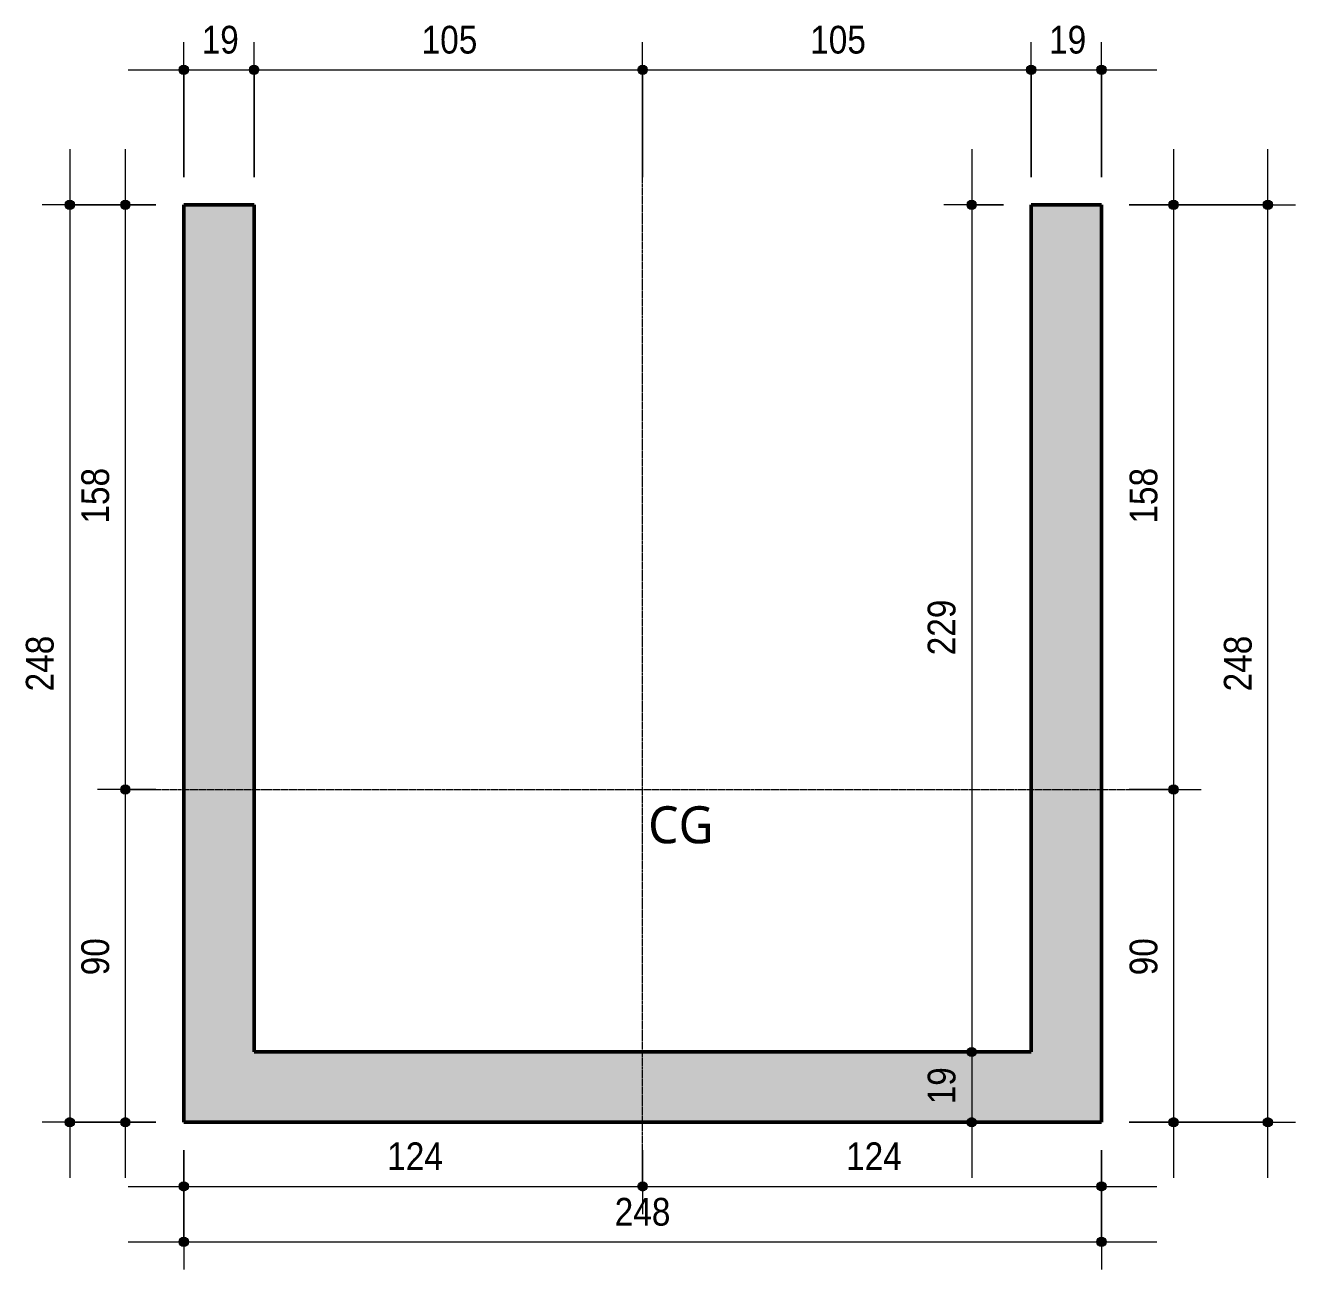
# Model space of a CAD drawing. Header units: centimetres. Extents: x -2136 to 34701, y -1430 to 84208.
# Drawn here: x 26328.1 to 26671.3, y -164.1 to 172.2 of the extents above; entities that cross this region are included whole.
import ezdxf

# ---------------------------------------------------------------- set-up
doc = ezdxf.new("R2010")
doc.units = ezdxf.units.CM
doc.linetypes.add('Hidden 1_5', pattern=[0.22, 0.15, -0.07])
for name, color, linetype, lineweight in [('A-ANNO-DIMS', 7, 'Continuous', 9), ('A-ANNO-DIMS-50', 7, 'Continuous', 9), ('A-DETL', 7, 'Continuous', 18), ('G-ANNO-TEXT', 7, 'Continuous', 9), ('S-COLS', 7, 'Continuous', 18)]:
    doc.layers.add(name, color=color, linetype=linetype, lineweight=lineweight)
doc.styles.add('Fira Sans_2', font='FiraSans-Regular.ttf', dxfattribs={"width": 0.9, "height": 7.5})
doc.styles.add('Gadugi_1', font='gadugi.ttf', dxfattribs={"height": 10})
doc.dimstyles.new('PED_R80_1_5mm_ACIMA_As_ESQ__R00_4', dxfattribs={"dimscale": 30.48, "dimtxt": 10.229846, "dimasz": 0.328084, "dimexe": 0.246063, "dimexo": 0.246063, "dimgap": 0.049213, "dimtad": 1, "dimdec": 1, "dimrnd": 0.5, "dimdsep": 46, "dimtxsty": 'Fira Sans_2', "dimblk1": 'DOTSMALL', "dimblk2": 'DOTSMALL', "dimsah": 1, "dimcen": 0.09, "dimdle": 0.492126, "dimazin": 0, "dimtfac": 1, "dimtdec": 4, "dimtix": 1, "dimtmove": 0, "dimatfit": 3, "dimfxl": 1, "dimtvp": 1, "dimtolj": 1, "dimtzin": 0, "dimarcsym": 2})

# ---------------------------------------------------------------- blocks, each defined once
blk = doc.blocks.new('DIMBLOCK745-DT003 K - DETALHE P6')
at = {"layer": 'A-ANNO-DIMS-50', "true_color": 0x000032}
h = blk.add_hatch(color=178, dxfattribs=at)
edge = h.paths.add_edge_path(flags=0)
edge.add_arc((26370.87, 160.24), 1.25, 0, 360)
h = blk.add_hatch(color=178, dxfattribs=at)
edge = h.paths.add_edge_path(flags=0)
edge.add_arc((26389.87, 160.24), 1.25, 0, 360)
at = {"layer": 'A-ANNO-DIMS-50', "color": 178, "true_color": 0x000032}
for p, q in [((26370.87, 131.25), (26370.87, 167.74)), ((26389.87, 131.25), (26389.87, 167.74)), ((26355.87, 160.24), (26389.87, 160.24)), ((26370.87, 160.24), (26370.87, 131.25)), ((26389.87, 160.24), (26389.87, 131.25))]:
    blk.add_line(p, q, dxfattribs=at)
for centre in [(26370.87, 160.24), (26389.87, 160.24)]:
    blk.add_circle(centre, 1.25, dxfattribs=at)
at = {"layer": 'A-ANNO-DIMS-50', "color": 0, "insert": (26375.71, 172.13), "char_height": 7.5, "width": 11.1741, "attachment_point": 1, "line_spacing_factor": 1.049215, "style": 'Fira Sans_2'}
blk.add_mtext('19', dxfattribs=at)
blk = doc.blocks.new('_DotSmall')
at = {"color": 0, "linetype": 'ByBlock', "const_width": 0.5}
blk.add_lwpolyline([(-0.0625, 0, 1), (0.0625, 0, 1)], format="xyb", close=True, dxfattribs=at)
blk = doc.blocks.new('DIMBLOCK746-DT003 K - DETALHE P6')
at = {"layer": 'A-ANNO-DIMS-50', "true_color": 0x000032}
h = blk.add_hatch(color=178, dxfattribs=at)
edge = h.paths.add_edge_path(flags=0)
edge.add_arc((26389.87, 160.24), 1.25, 0, 360)
h = blk.add_hatch(color=178, dxfattribs=at)
edge = h.paths.add_edge_path(flags=0)
edge.add_arc((26494.87, 160.24), 1.25, 0, 360)
at = {"layer": 'A-ANNO-DIMS-50', "color": 178, "true_color": 0x000032}
for p, q in [((26389.87, 131.25), (26389.87, 167.74)), ((26494.87, 131.25), (26494.87, 167.74)), ((26389.87, 160.24), (26494.87, 160.24)), ((26389.87, 160.24), (26389.87, 131.25)), ((26494.87, 160.24), (26494.87, 131.25))]:
    blk.add_line(p, q, dxfattribs=at)
for centre in [(26389.87, 160.24), (26494.87, 160.24)]:
    blk.add_circle(centre, 1.25, dxfattribs=at)
at = {"layer": 'A-ANNO-DIMS-50', "color": 0, "insert": (26435.15, 172.13), "char_height": 7.5, "width": 17.312, "attachment_point": 1, "line_spacing_factor": 1.049215, "style": 'Fira Sans_2'}
blk.add_mtext('105', dxfattribs=at)
blk = doc.blocks.new('DIMBLOCK747-DT003 K - DETALHE P6')
at = {"layer": 'A-ANNO-DIMS-50', "true_color": 0x000032}
h = blk.add_hatch(color=178, dxfattribs=at)
edge = h.paths.add_edge_path(flags=0)
edge.add_arc((26494.87, 160.24), 1.25, 0, 360)
h = blk.add_hatch(color=178, dxfattribs=at)
edge = h.paths.add_edge_path(flags=0)
edge.add_arc((26599.87, 160.24), 1.25, 0, 360)
at = {"layer": 'A-ANNO-DIMS-50', "color": 178, "true_color": 0x000032}
for p, q in [((26494.87, 131.25), (26494.87, 167.74)), ((26599.87, 131.25), (26599.87, 167.74)), ((26494.87, 160.24), (26599.87, 160.24)), ((26494.87, 160.24), (26494.87, 131.25)), ((26599.87, 160.24), (26599.87, 131.25))]:
    blk.add_line(p, q, dxfattribs=at)
for centre in [(26494.87, 160.24), (26599.87, 160.24)]:
    blk.add_circle(centre, 1.25, dxfattribs=at)
at = {"layer": 'A-ANNO-DIMS-50', "color": 0, "insert": (26540.15, 172.13), "char_height": 7.5, "width": 17.312, "attachment_point": 1, "line_spacing_factor": 1.049215, "style": 'Fira Sans_2'}
blk.add_mtext('105', dxfattribs=at)
blk = doc.blocks.new('DIMBLOCK748-DT003 K - DETALHE P6')
at = {"layer": 'A-ANNO-DIMS-50', "true_color": 0x000032}
h = blk.add_hatch(color=178, dxfattribs=at)
edge = h.paths.add_edge_path(flags=0)
edge.add_arc((26599.87, 160.24), 1.25, 0, 360)
h = blk.add_hatch(color=178, dxfattribs=at)
edge = h.paths.add_edge_path(flags=0)
edge.add_arc((26618.87, 160.24), 1.25, 0, 360)
at = {"layer": 'A-ANNO-DIMS-50', "color": 178, "true_color": 0x000032}
for p, q in [((26599.87, 131.25), (26599.87, 167.74)), ((26618.87, 131.25), (26618.87, 167.74)), ((26599.87, 160.24), (26633.87, 160.24)), ((26599.87, 160.24), (26599.87, 131.25)), ((26618.87, 160.24), (26618.87, 131.25))]:
    blk.add_line(p, q, dxfattribs=at)
for centre in [(26599.87, 160.24), (26618.87, 160.24)]:
    blk.add_circle(centre, 1.25, dxfattribs=at)
at = {"layer": 'A-ANNO-DIMS-50', "color": 0, "insert": (26604.71, 172.13), "char_height": 7.5, "width": 11.1741, "attachment_point": 1, "line_spacing_factor": 1.049215, "style": 'Fira Sans_2'}
blk.add_mtext('19', dxfattribs=at)
blk = doc.blocks.new('DIMBLOCK749-DT003 K - DETALHE P6')
at = {"layer": 'A-ANNO-DIMS-50', "true_color": 0x000032}
h = blk.add_hatch(color=178, dxfattribs=at)
edge = h.paths.add_edge_path(flags=0)
edge.add_arc((26370.87, -156.58), 1.25, 0, 360)
h = blk.add_hatch(color=178, dxfattribs=at)
edge = h.paths.add_edge_path(flags=0)
edge.add_arc((26618.87, -156.58), 1.25, 0, 360)
at = {"layer": 'A-ANNO-DIMS-50', "color": 178, "true_color": 0x000032}
for p, q in [((26370.87, -131.75), (26370.87, -164.08)), ((26370.87, -156.58), (26370.87, -131.75)), ((26618.87, -131.75), (26618.87, -164.08)), ((26618.87, -156.58), (26618.87, -131.75)), ((26355.87, -156.58), (26633.87, -156.58))]:
    blk.add_line(p, q, dxfattribs=at)
for centre in [(26370.87, -156.58), (26618.87, -156.58)]:
    blk.add_circle(centre, 1.25, dxfattribs=at)
at = {"layer": 'A-ANNO-DIMS-50', "color": 0, "insert": (26487.32, -144.69), "char_height": 7.5, "width": 18.099, "attachment_point": 1, "line_spacing_factor": 1.049215, "style": 'Fira Sans_2'}
blk.add_mtext('248', dxfattribs=at)
blk = doc.blocks.new('DIMBLOCK750-DT003 K - DETALHE P6')
at = {"layer": 'A-ANNO-DIMS-50', "true_color": 0x000032}
h = blk.add_hatch(color=178, dxfattribs=at)
edge = h.paths.add_edge_path(flags=0)
edge.add_arc((26370.87, -141.58), 1.25, 0, 360)
h = blk.add_hatch(color=178, dxfattribs=at)
edge = h.paths.add_edge_path(flags=0)
edge.add_arc((26494.87, -141.58), 1.25, 0, 360)
at = {"layer": 'A-ANNO-DIMS-50', "color": 178, "true_color": 0x000032}
for p, q in [((26370.87, -131.75), (26370.87, -149.08)), ((26370.87, -141.58), (26370.87, -131.75)), ((26494.87, -131.75), (26494.87, -149.08)), ((26494.87, -141.58), (26494.87, -131.75)), ((26355.87, -141.58), (26494.87, -141.58))]:
    blk.add_line(p, q, dxfattribs=at)
for centre in [(26370.87, -141.58), (26494.87, -141.58)]:
    blk.add_circle(centre, 1.25, dxfattribs=at)
at = {"layer": 'A-ANNO-DIMS-50', "color": 0, "insert": (26425.85, -129.69), "char_height": 7.5, "width": 16.8399, "attachment_point": 1, "line_spacing_factor": 1.049215, "style": 'Fira Sans_2'}
blk.add_mtext('124', dxfattribs=at)
blk = doc.blocks.new('DIMBLOCK751-DT003 K - DETALHE P6')
at = {"layer": 'A-ANNO-DIMS-50', "true_color": 0x000032}
h = blk.add_hatch(color=178, dxfattribs=at)
edge = h.paths.add_edge_path(flags=0)
edge.add_arc((26494.87, -141.58), 1.25, 0, 360)
h = blk.add_hatch(color=178, dxfattribs=at)
edge = h.paths.add_edge_path(flags=0)
edge.add_arc((26618.87, -141.58), 1.25, 0, 360)
at = {"layer": 'A-ANNO-DIMS-50', "color": 178, "true_color": 0x000032}
for p, q in [((26494.87, -131.75), (26494.87, -149.08)), ((26494.87, -141.58), (26494.87, -131.75)), ((26618.87, -131.75), (26618.87, -149.08)), ((26618.87, -141.58), (26618.87, -131.75)), ((26494.87, -141.58), (26633.87, -141.58))]:
    blk.add_line(p, q, dxfattribs=at)
for centre in [(26494.87, -141.58), (26618.87, -141.58)]:
    blk.add_circle(centre, 1.25, dxfattribs=at)
at = {"layer": 'A-ANNO-DIMS-50', "color": 0, "insert": (26549.85, -129.69), "char_height": 7.5, "width": 16.8399, "attachment_point": 1, "line_spacing_factor": 1.049215, "style": 'Fira Sans_2'}
blk.add_mtext('124', dxfattribs=at)
blk = doc.blocks.new('DIMBLOCK752-DT003 K - DETALHE P6')
at = {"layer": 'A-ANNO-DIMS-50', "true_color": 0x000032}
h = blk.add_hatch(color=178, dxfattribs=at)
edge = h.paths.add_edge_path(flags=0)
edge.add_arc((26663.82, 123.75), 1.25, 0, 360)
h = blk.add_hatch(color=178, dxfattribs=at)
edge = h.paths.add_edge_path(flags=0)
edge.add_arc((26663.82, -124.25), 1.25, 0, 360)
at = {"layer": 'A-ANNO-DIMS-50', "color": 178, "true_color": 0x000032}
for p, q in [((26663.82, -139.25), (26663.82, 138.75)), ((26626.37, 123.75), (26671.32, 123.75)), ((26663.82, 123.75), (26626.37, 123.75)), ((26626.37, -124.25), (26671.32, -124.25)), ((26663.82, -124.25), (26626.37, -124.25))]:
    blk.add_line(p, q, dxfattribs=at)
for centre in [(26663.82, 123.75), (26663.82, -124.25)]:
    blk.add_circle(centre, 1.25, dxfattribs=at)
at = {"layer": 'A-ANNO-DIMS-50', "color": 0, "insert": (26651.94, -7.79), "char_height": 7.5, "width": 18.099, "attachment_point": 1, "rotation": 90, "line_spacing_factor": 1.049215, "style": 'Fira Sans_2'}
blk.add_mtext('248', dxfattribs=at)
blk = doc.blocks.new('DIMBLOCK753-DT003 K - DETALHE P6')
at = {"layer": 'A-ANNO-DIMS-50', "true_color": 0x000032}
h = blk.add_hatch(color=178, dxfattribs=at)
edge = h.paths.add_edge_path(flags=0)
edge.add_arc((26638.35, 123.75), 1.25, 0, 360)
h = blk.add_hatch(color=178, dxfattribs=at)
edge = h.paths.add_edge_path(flags=0)
edge.add_arc((26638.35, -34.31), 1.25, 0, 360)
at = {"layer": 'A-ANNO-DIMS-50', "color": 178, "true_color": 0x000032}
for p, q in [((26638.35, 138.75), (26638.35, -34.31)), ((26626.37, 123.75), (26645.85, 123.75)), ((26638.35, 123.75), (26626.37, 123.75)), ((26626.37, -34.31), (26645.85, -34.31)), ((26638.35, -34.31), (26626.37, -34.31))]:
    blk.add_line(p, q, dxfattribs=at)
for centre in [(26638.35, 123.75), (26638.35, -34.31)]:
    blk.add_circle(centre, 1.25, dxfattribs=at)
at = {"layer": 'A-ANNO-DIMS-50', "color": 0, "insert": (26626.47, 37.57), "char_height": 7.5, "width": 17.1547, "attachment_point": 1, "rotation": 90, "line_spacing_factor": 1.049215, "style": 'Fira Sans_2'}
blk.add_mtext('158', dxfattribs=at)
blk = doc.blocks.new('DIMBLOCK754-DT003 K - DETALHE P6')
at = {"layer": 'A-ANNO-DIMS-50', "true_color": 0x000032}
h = blk.add_hatch(color=178, dxfattribs=at)
edge = h.paths.add_edge_path(flags=0)
edge.add_arc((26638.35, -34.31), 1.25, 0, 360)
h = blk.add_hatch(color=178, dxfattribs=at)
edge = h.paths.add_edge_path(flags=0)
edge.add_arc((26638.35, -124.25), 1.25, 0, 360)
at = {"layer": 'A-ANNO-DIMS-50', "color": 178, "true_color": 0x000032}
for p, q in [((26626.37, -34.31), (26645.85, -34.31)), ((26638.35, -34.31), (26626.37, -34.31)), ((26638.35, -34.31), (26638.35, -139.25)), ((26626.37, -124.25), (26645.85, -124.25)), ((26638.35, -124.25), (26626.37, -124.25))]:
    blk.add_line(p, q, dxfattribs=at)
for centre in [(26638.35, -34.31), (26638.35, -124.25)]:
    blk.add_circle(centre, 1.25, dxfattribs=at)
at = {"layer": 'A-ANNO-DIMS-50', "color": 0, "insert": (26626.47, -84.53), "char_height": 7.5, "width": 12.5906, "attachment_point": 1, "rotation": 90, "line_spacing_factor": 1.049215, "style": 'Fira Sans_2'}
blk.add_mtext('90', dxfattribs=at)
blk = doc.blocks.new('DIMBLOCK755-DT003 K - DETALHE P6')
at = {"layer": 'A-ANNO-DIMS-50', "true_color": 0x000032}
h = blk.add_hatch(color=178, dxfattribs=at)
edge = h.paths.add_edge_path(flags=0)
edge.add_arc((26355.08, 123.75), 1.25, 0, 360)
h = blk.add_hatch(color=178, dxfattribs=at)
edge = h.paths.add_edge_path(flags=0)
edge.add_arc((26355.08, -34.31), 1.25, 0, 360)
at = {"layer": 'A-ANNO-DIMS-50', "color": 178, "true_color": 0x000032}
for p, q in [((26355.08, 138.75), (26355.08, -34.31)), ((26363.37, 123.75), (26347.58, 123.75)), ((26355.08, 123.75), (26363.37, 123.75)), ((26363.37, -34.31), (26347.58, -34.31)), ((26355.08, -34.31), (26363.37, -34.31))]:
    blk.add_line(p, q, dxfattribs=at)
for centre in [(26355.08, 123.75), (26355.08, -34.31)]:
    blk.add_circle(centre, 1.25, dxfattribs=at)
at = {"layer": 'A-ANNO-DIMS-50', "color": 0, "insert": (26343.2, 37.57), "char_height": 7.5, "width": 17.1547, "attachment_point": 1, "rotation": 90, "line_spacing_factor": 1.049215, "style": 'Fira Sans_2'}
blk.add_mtext('158', dxfattribs=at)
blk = doc.blocks.new('DIMBLOCK756-DT003 K - DETALHE P6')
at = {"layer": 'A-ANNO-DIMS-50', "true_color": 0x000032}
h = blk.add_hatch(color=178, dxfattribs=at)
edge = h.paths.add_edge_path(flags=0)
edge.add_arc((26355.08, -34.31), 1.25, 0, 360)
h = blk.add_hatch(color=178, dxfattribs=at)
edge = h.paths.add_edge_path(flags=0)
edge.add_arc((26355.08, -124.25), 1.25, 0, 360)
at = {"layer": 'A-ANNO-DIMS-50', "color": 178, "true_color": 0x000032}
for p, q in [((26363.37, -34.31), (26347.58, -34.31)), ((26355.08, -34.31), (26355.08, -139.25)), ((26355.08, -34.31), (26363.37, -34.31)), ((26363.37, -124.25), (26347.58, -124.25)), ((26355.08, -124.25), (26363.37, -124.25))]:
    blk.add_line(p, q, dxfattribs=at)
for centre in [(26355.08, -34.31), (26355.08, -124.25)]:
    blk.add_circle(centre, 1.25, dxfattribs=at)
at = {"layer": 'A-ANNO-DIMS-50', "color": 0, "insert": (26343.2, -84.53), "char_height": 7.5, "width": 12.5906, "attachment_point": 1, "rotation": 90, "line_spacing_factor": 1.049215, "style": 'Fira Sans_2'}
blk.add_mtext('90', dxfattribs=at)
blk = doc.blocks.new('DIMBLOCK757-DT003 K - DETALHE P6')
at = {"layer": 'A-ANNO-DIMS-50', "true_color": 0x000032}
h = blk.add_hatch(color=178, dxfattribs=at)
edge = h.paths.add_edge_path(flags=0)
edge.add_arc((26340.08, 123.75), 1.25, 0, 360)
h = blk.add_hatch(color=178, dxfattribs=at)
edge = h.paths.add_edge_path(flags=0)
edge.add_arc((26340.08, -124.25), 1.25, 0, 360)
at = {"layer": 'A-ANNO-DIMS-50', "color": 178, "true_color": 0x000032}
for p, q in [((26340.08, 138.75), (26340.08, -139.25)), ((26363.37, 123.75), (26332.58, 123.75)), ((26340.08, 123.75), (26363.37, 123.75)), ((26363.37, -124.25), (26332.58, -124.25)), ((26340.08, -124.25), (26363.37, -124.25))]:
    blk.add_line(p, q, dxfattribs=at)
for centre in [(26340.08, 123.75), (26340.08, -124.25)]:
    blk.add_circle(centre, 1.25, dxfattribs=at)
at = {"layer": 'A-ANNO-DIMS-50', "color": 0, "insert": (26328.2, -7.79), "char_height": 7.5, "width": 18.099, "attachment_point": 1, "rotation": 90, "line_spacing_factor": 1.049215, "style": 'Fira Sans_2'}
blk.add_mtext('248', dxfattribs=at)
blk = doc.blocks.new('DIMBLOCK758-DT003 K - DETALHE P6')
at = {"layer": 'A-ANNO-DIMS-50', "true_color": 0x000032}
h = blk.add_hatch(color=178, dxfattribs=at)
edge = h.paths.add_edge_path(flags=0)
edge.add_arc((26583.8, 123.75), 1.25, 0, 360)
h = blk.add_hatch(color=178, dxfattribs=at)
edge = h.paths.add_edge_path(flags=0)
edge.add_arc((26583.8, -105.25), 1.25, 0, 360)
at = {"layer": 'A-ANNO-DIMS-50', "color": 178, "true_color": 0x000032}
for p, q in [((26583.8, 138.75), (26583.8, -105.25)), ((26592.37, 123.75), (26576.3, 123.75)), ((26583.8, 123.75), (26592.37, 123.75)), ((26578.06, -105.25), (26591.3, -105.25)), ((26583.8, -105.25), (26578.06, -105.25))]:
    blk.add_line(p, q, dxfattribs=at)
for centre in [(26583.8, 123.75), (26583.8, -105.25)]:
    blk.add_circle(centre, 1.25, dxfattribs=at)
at = {"layer": 'A-ANNO-DIMS-50', "color": 0, "insert": (26571.91, 1.97), "char_height": 7.5, "width": 17.4694, "attachment_point": 1, "rotation": 90, "line_spacing_factor": 1.049215, "style": 'Fira Sans_2'}
blk.add_mtext('229', dxfattribs=at)
blk = doc.blocks.new('DIMBLOCK759-DT003 K - DETALHE P6')
at = {"layer": 'A-ANNO-DIMS-50', "true_color": 0x000032}
h = blk.add_hatch(color=178, dxfattribs=at)
edge = h.paths.add_edge_path(flags=0)
edge.add_arc((26583.8, -105.25), 1.25, 0, 360)
h = blk.add_hatch(color=178, dxfattribs=at)
edge = h.paths.add_edge_path(flags=0)
edge.add_arc((26583.8, -124.25), 1.25, 0, 360)
at = {"layer": 'A-ANNO-DIMS-50', "color": 178, "true_color": 0x000032}
for p, q in [((26578.06, -105.25), (26591.3, -105.25)), ((26583.8, -105.25), (26578.06, -105.25)), ((26583.8, -105.25), (26583.8, -139.25)), ((26578.06, -124.25), (26591.3, -124.25)), ((26583.8, -124.25), (26578.06, -124.25))]:
    blk.add_line(p, q, dxfattribs=at)
for centre in [(26583.8, -105.25), (26583.8, -124.25)]:
    blk.add_circle(centre, 1.25, dxfattribs=at)
at = {"layer": 'A-ANNO-DIMS-50', "color": 0, "insert": (26571.91, -119.41), "char_height": 7.5, "width": 11.1741, "attachment_point": 1, "rotation": 90, "line_spacing_factor": 1.049215, "style": 'Fira Sans_2'}
blk.add_mtext('19', dxfattribs=at)

msp = doc.modelspace()

# ---------------------------------------------------------------- hatches: boundary and pattern name
at = {"layer": 'S-COLS', "true_color": 0xc0c0c0}
msp.add_hatch(color=9, dxfattribs=at).paths.add_polyline_path([(26370.87, -124.25), (26618.87, -124.25), (26618.87, 123.75), (26599.87, 123.75), (26599.87, -105.25), (26389.87, -105.25), (26389.87, 123.75), (26370.87, 123.75)], flags=0)

# ---------------------------------------------------------------- linework, layer by layer
at = {"layer": 'A-DETL', "linetype": 'Hidden 1_5'}
for p, q in [((26494.87, -141.03), (26494.87, 155.75)), ((26356.07, -34.31), (26641.99, -34.31))]:
    msp.add_line(p, q, dxfattribs=at)
at = {"layer": 'S-COLS', "lineweight": 50}
for p, q in [((26370.87, -124.25), (26370.87, 123.75)), ((26370.87, 123.75), (26389.87, 123.75)), ((26389.87, 123.75), (26389.87, -105.25)), ((26599.87, -105.25), (26599.87, 123.75)), ((26599.87, 123.75), (26618.87, 123.75)), ((26618.87, 123.75), (26618.87, -124.25)), ((26389.87, -105.25), (26599.87, -105.25)), ((26618.87, -124.25), (26370.87, -124.25))]:
    msp.add_line(p, q, dxfattribs=at)

# ---------------------------------------------------------------- texts
at = {"layer": 'G-ANNO-TEXT', "insert": (26496.35, -38.83), "char_height": 10, "width": 22.8481, "attachment_point": 1, "style": 'Gadugi_1'}
msp.add_mtext('CG', dxfattribs=at)

# ---------------------------------------------------------------- dimensions: what is measured, and where the dimension line sits
at = {"layer": 'A-ANNO-DIMS', "color": 178, "true_color": 0x000032}
for base, p1, p2, override, picture, middle in [((26389.87, 160.24), (26370.87, 123.75), (26389.87, 123.75), {"dimpost": '<>', "dimfxl": 19}, 'DIMBLOCK745-DT003 K - DETALHE P6', (26380.37, 165.61)), ((26494.87, 160.24), (26389.87, 123.75), (26494.87, 123.75), {"dimpost": '<>', "dimfxl": 105}, 'DIMBLOCK746-DT003 K - DETALHE P6', (26442.37, 165.56)), ((26599.87, 160.24), (26494.87, 123.75), (26599.87, 123.75), {"dimpost": '<>', "dimfxl": 105}, 'DIMBLOCK747-DT003 K - DETALHE P6', (26547.37, 165.56)), ((26618.87, 160.24), (26599.87, 123.75), (26618.87, 123.75), {"dimpost": '<>', "dimfxl": 19}, 'DIMBLOCK748-DT003 K - DETALHE P6', (26609.37, 165.61)), ((26618.87, -156.58), (26370.87, -124.25), (26618.87, -124.25), {"dimpost": '<>', "dimfxl": 248}, 'DIMBLOCK749-DT003 K - DETALHE P6', (26494.87, -151.26)), ((26494.87, -141.58), (26370.87, -124.25), (26494.87, -124.25), {"dimpost": '<>', "dimfxl": 124}, 'DIMBLOCK750-DT003 K - DETALHE P6', (26432.87, -136.33)), ((26618.87, -141.58), (26494.87, -124.25), (26618.87, -124.25), {"dimpost": '<>', "dimfxl": 124}, 'DIMBLOCK751-DT003 K - DETALHE P6', (26556.87, -136.33))]:
    dim = msp.add_linear_dim(base=base, p1=p1, p2=p2, dimstyle='PED_R80_1_5mm_ACIMA_As_ESQ__R00_4', override=override, dxfattribs=at)
    dim.commit()
    dim.dimension.update_dxf_attribs({"geometry": picture, "text_midpoint": middle})
for base, p1, p2, override, picture, middle in [((26340.08, -124.25), (26370.87, 123.75), (26370.87, -124.25), {"dimpost": '<>', "dimfxl": 248}, 'DIMBLOCK757-DT003 K - DETALHE P6', (26334.77, -0.25)), ((26355.08, -34.31), (26370.87, 123.75), (26370.87, -34.31), {"dimpost": '<>', "dimfxl": 158.058074}, 'DIMBLOCK755-DT003 K - DETALHE P6', (26349.77, 44.72)), ((26583.8, -105.25), (26599.87, 123.75), (26585.56, -105.25), {"dimpost": '<>', "dimfxl": 229.446117}, 'DIMBLOCK758-DT003 K - DETALHE P6', (26578.43, 9.25)), ((26663.82, 123.75), (26618.87, -124.25), (26618.87, 123.75), {"dimpost": '<>', "dimfxl": 248}, 'DIMBLOCK752-DT003 K - DETALHE P6', (26658.51, -0.25)), ((26638.35, -34.31), (26618.87, 123.75), (26618.87, -34.31), {"dimpost": '<>', "dimfxl": 158.058074}, 'DIMBLOCK753-DT003 K - DETALHE P6', (26633.04, 44.72)), ((26355.08, -124.25), (26370.87, -34.31), (26370.87, -124.25), {"dimpost": '<>', "dimfxl": 89.941926}, 'DIMBLOCK756-DT003 K - DETALHE P6', (26349.71, -79.28)), ((26638.35, -124.25), (26618.87, -34.31), (26618.87, -124.25), {"dimpost": '<>', "dimfxl": 89.941926}, 'DIMBLOCK754-DT003 K - DETALHE P6', (26632.99, -79.28)), ((26583.8, -124.25), (26585.56, -105.25), (26585.56, -124.25), {"dimpost": '<>', "dimfxl": 19}, 'DIMBLOCK759-DT003 K - DETALHE P6', (26578.43, -114.75))]:
    dim = msp.add_linear_dim(base=base, p1=p1, p2=p2, angle=90, dimstyle='PED_R80_1_5mm_ACIMA_As_ESQ__R00_4', override=override, dxfattribs=at)
    dim.commit()
    dim.dimension.update_dxf_attribs({"geometry": picture, "text_midpoint": middle})

doc.saveas('drawing.dxf')
